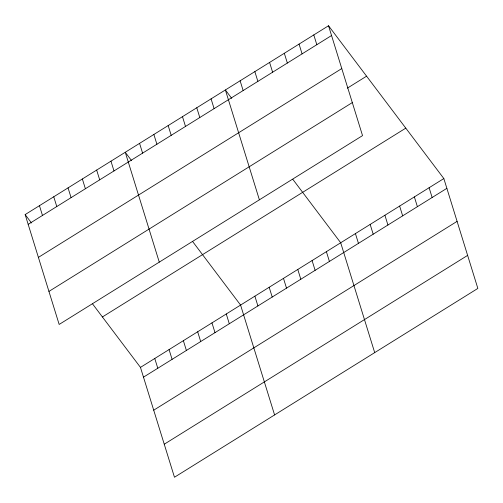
<?xml version="1.0" encoding="UTF-8"?>
<svg xmlns="http://www.w3.org/2000/svg" width="503" height="503" viewBox="0 0 503 503"><rect width="100%" height="100%" fill="white"/><g stroke="black" fill="none" stroke-linecap="round" stroke-linejoin="round"><path stroke-width="0.75" d="M328.528 25.76L362.537 135.615L59.159 324.441L25.15 214.58L328.528 25.76L443.841 178.559L477.85 288.42L174.472 477.24L140.463 367.385L92.609 303.969M28.174 224.351L331.559 35.531M38.398 257.379L341.782 68.559M347.366 88.144L366.58 76.179M48.936 291.413L352.314 102.587M102.411 316.959L405.789 128.133M140.463 367.385L443.841 178.559M143.487 377.156L446.865 188.336M153.711 410.184L457.095 221.364M164.248 444.212L467.627 255.392M231.726 98.362L225.382 89.955L259.391 199.817M292.84 179.345L340.694 242.76L374.704 352.622M131.61 160.671L125.266 152.271L159.275 262.132M192.724 241.66L240.579 305.07L274.588 414.931M25.15 214.58L31.494 222.986M429.109 187.732L432.134 197.503M414.371 196.899L417.396 206.676M399.634 206.073L402.658 215.85M384.902 215.246L387.926 225.017M313.797 34.927L316.821 44.704M370.164 224.413L373.188 234.191M299.059 44.101L302.083 53.871M355.426 233.587L358.457 243.364M284.321 53.274L287.351 63.045M269.589 62.441L272.613 72.218M326.39 251.663L329.415 261.434M254.851 71.615L257.876 81.385M312.086 260.56L315.117 270.337M240.12 80.788L243.144 90.559M297.789 269.463L300.813 279.24M283.485 278.366L286.509 288.137M211.078 98.858L214.102 108.629M269.18 287.27L272.205 297.04M196.774 107.761L199.804 117.532M254.883 296.166L257.907 305.943M182.476 116.658L185.5 126.435M168.172 125.561L171.196 135.338M226.275 313.973L229.299 323.743M153.868 134.464L156.898 144.235M211.97 322.876L215.001 332.646M139.57 143.368L142.594 153.138M197.673 331.773L200.697 341.55M183.369 340.676L186.393 350.453M110.962 161.167L113.986 170.945M169.065 349.579L172.089 359.349M96.664 170.071L99.688 179.848M154.767 358.482L157.791 368.253M82.36 178.974L85.384 188.744M68.056 187.877L71.08 197.648M53.752 196.774L56.782 206.551M39.454 205.677L42.478 215.454"/></g></svg>
